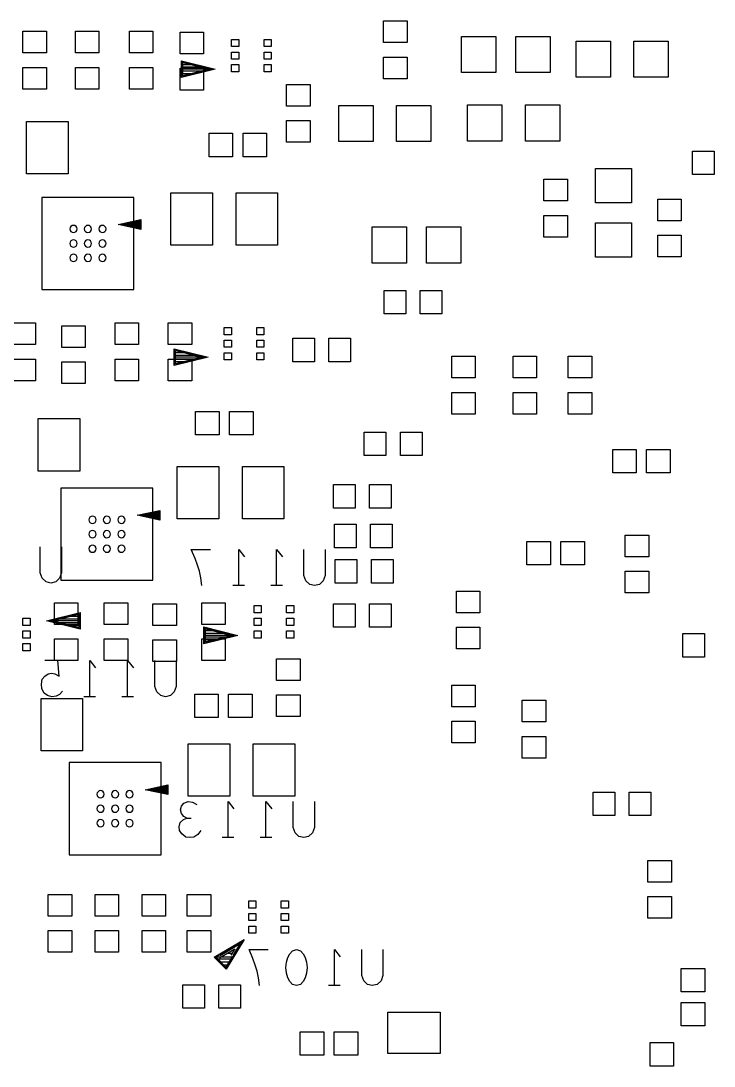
# Model space of a CAD drawing. Header units: millimetres. Extents: x -190 to 348, y -330 to 190.
# Drawn here: x -59.23 to -40.04, y -61.46 to -32.52 of the extents above; entities that cross this region are included whole.
import ezdxf

# ---------------------------------------------------------------- set-up
doc = ezdxf.new("R2010")
doc.units = ezdxf.units.MM
doc.layers.add('4_SIKCREN_BOTTOM_', color=7, linetype='Continuous')
doc.layers.add('5_SOLDER_PASTE_BOTTOM_', color=7, linetype='Continuous')

msp = doc.modelspace()

# ---------------------------------------------------------------- linework, layer by layer
at = {"layer": '4_SIKCREN_BOTTOM_', "color": 7}
for p, q in [((-54.788, -33.625), (-53.853, -33.858)), ((-54.788, -34.092), (-54.788, -33.625)), ((-54.775, -33.858), (-54.775, -33.642)), ((-54.775, -33.642), (-53.904, -33.858)), ((-54.75, -33.858), (-54.75, -33.675)), ((-54.75, -33.675), (-54.011, -33.858)), ((-54.508, -33.734), (-54.75, -33.734)), ((-54.214, -33.807), (-54.75, -33.807)), ((-53.853, -33.858), (-54.788, -34.092)), ((-54.775, -34.077), (-54.775, -33.858)), ((-53.904, -33.858), (-54.775, -34.077)), ((-53.904, -33.858), (-54.775, -33.858)), ((-54.75, -34.044), (-54.75, -33.858)), ((-54.011, -33.858), (-54.75, -34.044)), ((-54.214, -33.909), (-54.75, -33.909)), ((-54.508, -33.985), (-54.75, -33.985)), ((-58.651, -37.409), (-58.651, -39.959)), ((-56.101, -37.409), (-58.651, -37.409)), ((-56.101, -39.959), (-56.101, -37.409)), ((-56.54, -38.158), (-55.913, -38.024)), ((-55.913, -38.293), (-56.54, -38.158)), ((-56.479, -38.158), (-55.926, -38.042)), ((-55.926, -38.278), (-56.479, -38.158)), ((-55.926, -38.158), (-56.479, -38.158)), ((-55.926, -38.133), (-56.36, -38.133)), ((-55.926, -38.184), (-56.36, -38.184)), ((-55.926, -38.1), (-56.205, -38.1)), ((-55.926, -38.067), (-56.053, -38.067)), ((-55.926, -38.042), (-55.926, -38.158)), ((-55.926, -38.158), (-55.926, -38.278)), ((-55.913, -38.024), (-55.913, -38.293)), ((-55.926, -38.217), (-56.205, -38.217)), ((-55.926, -38.25), (-56.053, -38.25)), ((-58.651, -39.959), (-56.101, -39.959)), ((-54.988, -41.6), (-54.051, -41.834)), ((-54.988, -42.067), (-54.988, -41.6)), ((-54.976, -41.834), (-54.976, -41.615)), ((-54.976, -41.615), (-54.105, -41.834)), ((-54.95, -41.834), (-54.95, -41.648)), ((-54.95, -41.648), (-54.209, -41.834)), ((-54.051, -41.834), (-54.988, -42.067)), ((-54.976, -42.052), (-54.976, -41.834)), ((-54.105, -41.834), (-54.976, -42.052)), ((-54.102, -41.834), (-54.976, -41.834)), ((-54.709, -41.709), (-54.95, -41.709)), ((-54.412, -41.783), (-54.95, -41.783)), ((-54.95, -42.019), (-54.95, -41.834)), ((-54.209, -41.834), (-54.95, -42.019)), ((-54.412, -41.885), (-54.95, -41.885)), ((-54.709, -41.958), (-54.95, -41.958)), ((-58.125, -45.458), (-58.125, -48.009)), ((-55.575, -45.458), (-58.125, -45.458)), ((-55.575, -48.009), (-55.575, -45.458)), ((-56.015, -46.21), (-55.387, -46.076)), ((-55.387, -46.342), (-56.015, -46.21)), ((-55.4, -46.21), (-55.956, -46.21)), ((-55.954, -46.21), (-55.4, -46.091)), ((-55.4, -46.327), (-55.954, -46.21)), ((-55.4, -46.185), (-55.834, -46.185)), ((-55.4, -46.236), (-55.834, -46.236)), ((-55.4, -46.152), (-55.682, -46.152)), ((-55.4, -46.269), (-55.682, -46.269)), ((-55.4, -46.116), (-55.527, -46.116)), ((-55.4, -46.091), (-55.4, -46.21)), ((-55.4, -46.21), (-55.4, -46.327)), ((-55.387, -46.076), (-55.387, -46.342)), ((-55.4, -46.302), (-55.527, -46.302)), ((-58.694, -47.8), (-58.694, -47.084)), ((-58.108, -47.084), (-58.108, -47.8)), ((-54.516, -47.158), (-53.983, -47.158)), ((-54.409, -47.409), (-54.516, -47.158)), ((-53.2, -47.158), (-53.04, -47.358)), ((-53.2, -48.158), (-53.2, -47.158)), ((-52.151, -47.158), (-51.991, -47.358)), ((-52.151, -48.158), (-52.151, -47.158)), ((-51.394, -47.876), (-51.394, -47.158)), ((-50.808, -47.158), (-50.808, -47.876)), ((-54.341, -47.592), (-54.409, -47.409)), ((-54.287, -47.76), (-54.341, -47.592)), ((-58.641, -47.95), (-58.694, -47.8)), ((-58.534, -48.052), (-58.641, -47.95)), ((-58.161, -47.95), (-58.268, -48.052)), ((-58.108, -47.8), (-58.161, -47.95)), ((-58.125, -48.009), (-55.575, -48.009)), ((-54.249, -47.943), (-54.287, -47.76)), ((-54.221, -48.158), (-54.249, -47.943)), ((-51.341, -48.026), (-51.394, -47.876)), ((-51.234, -48.125), (-51.341, -48.026)), ((-50.861, -48.026), (-50.968, -48.125)), ((-50.808, -47.876), (-50.861, -48.026)), ((-58.4, -48.085), (-58.534, -48.052)), ((-58.268, -48.052), (-58.4, -48.085)), ((-53.04, -48.158), (-53.36, -48.158)), ((-51.991, -48.158), (-52.311, -48.158)), ((-51.102, -48.158), (-51.234, -48.125)), ((-50.968, -48.125), (-51.102, -48.158)), ((-58.522, -49.134), (-57.587, -48.9)), ((-57.587, -48.9), (-57.587, -49.367)), ((-57.587, -49.367), (-58.522, -49.134)), ((-58.471, -49.134), (-57.6, -48.915)), ((-57.6, -49.352), (-58.471, -49.134)), ((-57.6, -49.134), (-58.471, -49.134)), ((-58.367, -49.134), (-57.625, -48.948)), ((-57.625, -49.319), (-58.367, -49.134)), ((-57.625, -49.083), (-58.163, -49.083)), ((-57.625, -49.185), (-58.163, -49.185)), ((-57.625, -49.009), (-57.866, -49.009)), ((-57.625, -48.948), (-57.625, -49.134)), ((-57.625, -49.134), (-57.625, -49.319)), ((-57.6, -48.915), (-57.6, -49.134)), ((-57.6, -49.134), (-57.6, -49.352)), ((-57.625, -49.258), (-57.866, -49.258)), ((-54.163, -49.301), (-53.228, -49.535)), ((-54.163, -49.769), (-54.163, -49.301)), ((-54.15, -49.535), (-54.15, -49.317)), ((-54.15, -49.317), (-53.279, -49.535)), ((-54.125, -49.535), (-54.125, -49.35)), ((-54.125, -49.35), (-53.383, -49.535)), ((-53.884, -49.408), (-54.125, -49.408)), ((-53.586, -49.484), (-54.125, -49.484)), ((-53.228, -49.535), (-54.163, -49.769)), ((-54.15, -49.751), (-54.15, -49.535)), ((-53.279, -49.535), (-54.15, -49.751)), ((-53.279, -49.535), (-54.15, -49.535)), ((-54.125, -49.718), (-54.125, -49.535)), ((-53.383, -49.535), (-54.125, -49.718)), ((-53.586, -49.586), (-54.125, -49.586)), ((-53.884, -49.66), (-54.125, -49.66)), ((-58.214, -50.234), (-58.572, -50.234)), ((-58.174, -50.668), (-58.214, -50.234)), ((-57.325, -50.234), (-57.165, -50.434)), ((-57.325, -51.234), (-57.325, -50.234)), ((-56.276, -50.234), (-56.116, -50.434)), ((-56.276, -51.234), (-56.276, -50.234)), ((-55.519, -50.95), (-55.519, -50.234)), ((-54.933, -50.234), (-54.933, -50.95)), ((-58.572, -50.668), (-58.481, -50.599)), ((-58.481, -50.599), (-58.387, -50.584)), ((-58.387, -50.584), (-58.293, -50.599)), ((-58.293, -50.599), (-58.174, -50.668)), ((-58.666, -50.884), (-58.641, -50.749)), ((-58.654, -51.016), (-58.666, -50.884)), ((-58.641, -50.749), (-58.572, -50.668)), ((-58.588, -51.133), (-58.654, -51.016)), ((-58.494, -51.201), (-58.588, -51.133)), ((-58.374, -51.234), (-58.494, -51.201)), ((-58.252, -51.217), (-58.374, -51.234)), ((-58.161, -51.168), (-58.252, -51.217)), ((-58.08, -51.084), (-58.161, -51.168)), ((-55.466, -51.1), (-55.519, -50.95)), ((-55.359, -51.201), (-55.466, -51.1)), ((-55.227, -51.234), (-55.359, -51.201)), ((-55.093, -51.201), (-55.227, -51.234)), ((-54.986, -51.1), (-55.093, -51.201)), ((-54.933, -50.95), (-54.986, -51.1)), ((-57.165, -51.234), (-57.485, -51.234)), ((-56.116, -51.234), (-56.436, -51.234)), ((-57.899, -53.058), (-57.899, -55.608)), ((-55.349, -53.058), (-57.899, -53.058)), ((-55.349, -55.608), (-55.349, -53.058)), ((-55.789, -53.81), (-55.164, -53.675)), ((-55.164, -53.945), (-55.789, -53.81)), ((-55.176, -53.81), (-55.73, -53.81)), ((-55.728, -53.81), (-55.176, -53.691)), ((-55.176, -53.927), (-55.728, -53.81)), ((-55.176, -53.784), (-55.611, -53.784)), ((-55.176, -53.751), (-55.456, -53.751)), ((-55.176, -53.718), (-55.301, -53.718)), ((-55.176, -53.691), (-55.176, -53.81)), ((-55.176, -53.81), (-55.176, -53.927)), ((-55.164, -53.675), (-55.164, -53.945)), ((-55.176, -53.835), (-55.611, -53.835)), ((-55.176, -53.868), (-55.456, -53.868)), ((-55.176, -53.901), (-55.301, -53.901)), ((-54.813, -54.366), (-54.788, -54.267)), ((-54.788, -54.468), (-54.813, -54.366)), ((-54.788, -54.267), (-54.719, -54.183)), ((-54.719, -54.183), (-54.6, -54.132)), ((-54.6, -54.132), (-54.48, -54.15)), ((-54.48, -54.15), (-54.361, -54.216)), ((-53.497, -54.132), (-53.337, -54.333)), ((-53.497, -55.133), (-53.497, -54.132)), ((-52.448, -54.132), (-52.288, -54.333)), ((-52.448, -55.133), (-52.448, -54.132)), ((-51.694, -54.851), (-51.694, -54.132)), ((-51.107, -54.132), (-51.107, -54.851)), ((-54.826, -54.717), (-54.734, -54.633)), ((-54.719, -54.549), (-54.788, -54.468)), ((-54.734, -54.633), (-54.64, -54.6)), ((-54.64, -54.6), (-54.719, -54.549)), ((-54.64, -54.6), (-54.521, -54.6)), ((-54.854, -54.834), (-54.826, -54.717)), ((-54.841, -54.933), (-54.854, -54.834)), ((-54.773, -55.034), (-54.841, -54.933)), ((-54.254, -54.933), (-54.333, -55.049)), ((-51.641, -55.001), (-51.694, -54.851)), ((-51.107, -54.851), (-51.161, -55.001)), ((-54.666, -55.118), (-54.773, -55.034)), ((-54.559, -55.133), (-54.666, -55.118)), ((-54.44, -55.118), (-54.559, -55.133)), ((-54.333, -55.049), (-54.44, -55.118)), ((-53.337, -55.133), (-53.657, -55.133)), ((-52.288, -55.133), (-52.608, -55.133)), ((-51.534, -55.1), (-51.641, -55.001)), ((-51.399, -55.133), (-51.534, -55.1)), ((-51.267, -55.1), (-51.399, -55.133)), ((-51.161, -55.001), (-51.267, -55.1)), ((-57.899, -55.608), (-55.349, -55.608)), ((-53.878, -58.448), (-53.05, -57.953)), ((-53.858, -58.45), (-53.089, -57.988)), ((-53.713, -58.395), (-53.162, -58.062)), ((-53.05, -57.953), (-53.546, -58.778)), ((-53.162, -58.062), (-53.36, -58.395)), ((-53.089, -57.988), (-53.353, -58.433)), ((-53.546, -58.778), (-53.878, -58.448)), ((-53.548, -58.758), (-53.858, -58.45)), ((-53.36, -58.445), (-53.851, -58.445)), ((-53.734, -58.466), (-53.31, -58.212)), ((-53.376, -58.42), (-53.553, -58.717)), ((-53.353, -58.433), (-53.548, -58.758)), ((-53.391, -58.344), (-53.53, -58.344)), ((-53.31, -58.212), (-53.419, -58.392)), ((-52.916, -58.232), (-52.382, -58.232)), ((-52.809, -58.483), (-52.916, -58.232)), ((-51.879, -58.583), (-51.839, -58.45)), ((-51.839, -58.45), (-51.786, -58.349)), ((-51.786, -58.349), (-51.707, -58.268)), ((-51.707, -58.268), (-51.6, -58.232)), ((-51.6, -58.232), (-51.493, -58.268)), ((-51.493, -58.268), (-51.412, -58.349)), ((-51.412, -58.349), (-51.359, -58.45)), ((-51.359, -58.45), (-51.321, -58.583)), ((-50.551, -58.232), (-50.391, -58.433)), ((-50.551, -59.233), (-50.551, -58.232)), ((-49.794, -58.951), (-49.794, -58.232)), ((-49.207, -58.232), (-49.207, -58.951)), ((-53.553, -58.717), (-53.815, -58.456)), ((-53.421, -58.496), (-53.774, -58.496)), ((-53.472, -58.58), (-53.691, -58.58)), ((-53.523, -58.664), (-53.607, -58.664)), ((-52.741, -58.666), (-52.809, -58.483)), ((-52.687, -58.834), (-52.741, -58.666)), ((-51.892, -58.732), (-51.879, -58.583)), ((-51.879, -58.885), (-51.892, -58.732)), ((-51.321, -58.583), (-51.305, -58.732)), ((-51.305, -58.732), (-51.321, -58.885)), ((-52.649, -59.017), (-52.687, -58.834)), ((-52.621, -59.233), (-52.649, -59.017)), ((-51.839, -59.017), (-51.879, -58.885)), ((-51.786, -59.119), (-51.839, -59.017)), ((-51.359, -59.017), (-51.412, -59.119)), ((-51.321, -58.885), (-51.359, -59.017)), ((-49.741, -59.101), (-49.794, -58.951)), ((-49.207, -58.951), (-49.261, -59.101)), ((-51.707, -59.2), (-51.786, -59.119)), ((-51.6, -59.233), (-51.707, -59.2)), ((-51.493, -59.2), (-51.6, -59.233)), ((-51.412, -59.119), (-51.493, -59.2)), ((-50.391, -59.233), (-50.711, -59.233)), ((-49.634, -59.2), (-49.741, -59.101)), ((-49.502, -59.233), (-49.634, -59.2)), ((-49.367, -59.2), (-49.502, -59.233)), ((-49.261, -59.101), (-49.367, -59.2))]:
    msp.add_line(p, q, dxfattribs=at)
at = {"layer": '5_SOLDER_PASTE_BOTTOM_', "color": 4}
for p, q in [((-49.19, -33.122), (-49.19, -32.522)), ((-49.19, -32.522), (-48.54, -32.522)), ((-48.54, -32.522), (-48.54, -33.122)), ((-59.174, -33.409), (-59.174, -32.809)), ((-59.174, -32.809), (-58.524, -32.809)), ((-58.524, -32.809), (-58.524, -33.409)), ((-57.724, -33.409), (-57.724, -32.809)), ((-57.724, -32.809), (-57.074, -32.809)), ((-57.074, -32.809), (-57.074, -33.409)), ((-56.225, -33.409), (-56.225, -32.809)), ((-56.225, -32.809), (-55.575, -32.809)), ((-55.575, -32.809), (-55.575, -33.409)), ((-54.826, -33.434), (-54.826, -32.834)), ((-54.826, -32.834), (-54.176, -32.834)), ((-54.176, -32.834), (-54.176, -33.434)), ((-47.031, -33.954), (-47.031, -32.954)), ((-47.031, -32.954), (-46.081, -32.954)), ((-46.081, -32.954), (-46.081, -33.954)), ((-45.53, -33.954), (-45.53, -32.954)), ((-45.53, -32.954), (-44.58, -32.954)), ((-44.58, -32.954), (-44.58, -33.954)), ((-53.399, -33.234), (-53.399, -33.034)), ((-53.399, -33.034), (-53.199, -33.034)), ((-53.199, -33.234), (-53.399, -33.234)), ((-53.199, -33.034), (-53.199, -33.234)), ((-52.5, -33.234), (-52.5, -33.034)), ((-52.5, -33.034), (-52.3, -33.034)), ((-52.3, -33.234), (-52.5, -33.234)), ((-52.3, -33.034), (-52.3, -33.234)), ((-48.54, -33.122), (-49.19, -33.122)), ((-43.858, -34.079), (-43.858, -33.079)), ((-43.858, -33.079), (-42.908, -33.079)), ((-42.908, -33.079), (-42.908, -34.079)), ((-42.258, -34.079), (-42.258, -33.079)), ((-42.258, -33.079), (-41.308, -33.079)), ((-41.308, -33.079), (-41.308, -34.079)), ((-58.524, -33.409), (-59.174, -33.409)), ((-57.074, -33.409), (-57.724, -33.409)), ((-55.575, -33.409), (-56.225, -33.409)), ((-54.176, -33.434), (-54.826, -33.434)), ((-53.399, -33.585), (-53.399, -33.385)), ((-53.399, -33.385), (-53.199, -33.385)), ((-53.199, -33.385), (-53.199, -33.585)), ((-52.5, -33.585), (-52.5, -33.385)), ((-52.5, -33.385), (-52.3, -33.385)), ((-52.3, -33.385), (-52.3, -33.585)), ((-49.19, -34.123), (-49.19, -33.523)), ((-49.19, -33.523), (-48.54, -33.523)), ((-48.54, -33.523), (-48.54, -34.123)), ((-59.174, -34.41), (-59.174, -33.81)), ((-59.174, -33.81), (-58.524, -33.81)), ((-58.524, -33.81), (-58.524, -34.41)), ((-57.724, -34.41), (-57.724, -33.81)), ((-57.724, -33.81), (-57.074, -33.81)), ((-57.074, -33.81), (-57.074, -34.41)), ((-56.225, -34.41), (-56.225, -33.81)), ((-56.225, -33.81), (-55.575, -33.81)), ((-55.575, -33.81), (-55.575, -34.41)), ((-54.826, -34.435), (-54.826, -33.835)), ((-54.826, -33.835), (-54.176, -33.835)), ((-54.176, -33.835), (-54.176, -34.435)), ((-53.199, -33.585), (-53.399, -33.585)), ((-53.399, -33.933), (-53.399, -33.733)), ((-53.399, -33.733), (-53.199, -33.733)), ((-53.199, -33.733), (-53.199, -33.933)), ((-52.3, -33.585), (-52.5, -33.585)), ((-52.5, -33.933), (-52.5, -33.733)), ((-52.5, -33.733), (-52.3, -33.733)), ((-52.3, -33.733), (-52.3, -33.933)), ((-53.199, -33.933), (-53.399, -33.933)), ((-52.3, -33.933), (-52.5, -33.933)), ((-48.54, -34.123), (-49.19, -34.123)), ((-46.081, -33.954), (-47.031, -33.954)), ((-44.58, -33.954), (-45.53, -33.954)), ((-42.908, -34.079), (-43.858, -34.079)), ((-41.308, -34.079), (-42.258, -34.079)), ((-58.524, -34.41), (-59.174, -34.41)), ((-57.074, -34.41), (-57.724, -34.41)), ((-55.575, -34.41), (-56.225, -34.41)), ((-54.176, -34.435), (-54.826, -34.435)), ((-51.874, -34.885), (-51.874, -34.285)), ((-51.874, -34.285), (-51.224, -34.285)), ((-51.224, -34.285), (-51.224, -34.885)), ((-51.224, -34.885), (-51.874, -34.885)), ((-50.429, -35.862), (-50.429, -34.862)), ((-50.429, -34.862), (-49.479, -34.862)), ((-49.479, -34.862), (-49.479, -35.862)), ((-48.829, -35.862), (-48.829, -34.862)), ((-48.829, -34.862), (-47.879, -34.862)), ((-47.879, -34.862), (-47.879, -35.862)), ((-46.863, -35.849), (-46.863, -34.849)), ((-46.863, -34.849), (-45.913, -34.849)), ((-45.913, -34.849), (-45.913, -35.849)), ((-45.263, -35.849), (-45.263, -34.849)), ((-45.263, -34.849), (-44.313, -34.849)), ((-44.313, -34.849), (-44.313, -35.849)), ((-51.874, -35.883), (-51.874, -35.283)), ((-51.874, -35.283), (-51.224, -35.283)), ((-51.224, -35.283), (-51.224, -35.883)), ((-59.074, -36.76), (-59.074, -35.31)), ((-59.074, -35.31), (-57.924, -35.31)), ((-57.924, -35.31), (-57.924, -36.76)), ((-54.021, -36.284), (-54.021, -35.634)), ((-54.021, -35.634), (-53.371, -35.634)), ((-53.371, -35.634), (-53.371, -36.284)), ((-53.081, -36.284), (-53.081, -35.634)), ((-53.081, -35.634), (-52.431, -35.634)), ((-52.431, -35.634), (-52.431, -36.284)), ((-51.224, -35.883), (-51.874, -35.883)), ((-49.479, -35.862), (-50.429, -35.862)), ((-47.879, -35.862), (-48.829, -35.862)), ((-45.913, -35.849), (-46.863, -35.849)), ((-44.313, -35.849), (-45.263, -35.849)), ((-40.638, -36.777), (-40.638, -36.127)), ((-40.638, -36.127), (-40.038, -36.127)), ((-40.038, -36.127), (-40.038, -36.777)), ((-53.371, -36.284), (-54.021, -36.284)), ((-52.431, -36.284), (-53.081, -36.284)), ((-43.324, -37.559), (-43.324, -36.609)), ((-43.324, -36.609), (-42.324, -36.609)), ((-42.324, -36.609), (-42.324, -37.559)), ((-57.924, -36.76), (-59.074, -36.76)), ((-44.75, -37.508), (-44.75, -36.908)), ((-44.75, -36.908), (-44.1, -36.908)), ((-44.1, -36.908), (-44.1, -37.508)), ((-40.038, -36.777), (-40.638, -36.777)), ((-55.076, -38.734), (-55.076, -37.284)), ((-55.076, -37.284), (-53.926, -37.284)), ((-53.926, -37.284), (-53.926, -38.734)), ((-53.275, -38.734), (-53.275, -37.284)), ((-53.275, -37.284), (-52.125, -37.284)), ((-52.125, -37.284), (-52.125, -38.734)), ((-44.1, -37.508), (-44.75, -37.508)), ((-42.324, -37.559), (-43.324, -37.559)), ((-41.6, -38.06), (-41.6, -37.46)), ((-41.6, -37.46), (-40.95, -37.46)), ((-40.95, -37.46), (-40.95, -38.06)), ((-44.75, -38.509), (-44.75, -37.909)), ((-44.75, -37.909), (-44.1, -37.909)), ((-44.1, -37.909), (-44.1, -38.509)), ((-43.324, -39.06), (-43.324, -38.11)), ((-43.324, -38.11), (-42.324, -38.11)), ((-42.324, -38.11), (-42.324, -39.06)), ((-40.95, -38.06), (-41.6, -38.06)), ((-49.502, -39.225), (-49.502, -38.225)), ((-49.502, -38.225), (-48.552, -38.225)), ((-48.552, -38.225), (-48.552, -39.225)), ((-48.003, -39.225), (-48.003, -38.225)), ((-48.003, -38.225), (-47.053, -38.225)), ((-47.053, -38.225), (-47.053, -39.225)), ((-41.6, -39.058), (-41.6, -38.458)), ((-41.6, -38.458), (-40.95, -38.458)), ((-40.95, -38.458), (-40.95, -39.058)), ((-53.926, -38.734), (-55.076, -38.734)), ((-52.125, -38.734), (-53.275, -38.734)), ((-44.1, -38.509), (-44.75, -38.509)), ((-42.324, -39.06), (-43.324, -39.06)), ((-40.95, -39.058), (-41.6, -39.058)), ((-48.552, -39.225), (-49.502, -39.225)), ((-47.053, -39.225), (-48.003, -39.225)), ((-49.175, -40.635), (-49.175, -39.985)), ((-49.175, -39.985), (-48.575, -39.985)), ((-48.575, -39.985), (-48.575, -40.635)), ((-48.174, -40.635), (-48.174, -39.985)), ((-48.174, -39.985), (-47.574, -39.985)), ((-47.574, -39.985), (-47.574, -40.635)), ((-48.575, -40.635), (-49.175, -40.635)), ((-47.574, -40.635), (-48.174, -40.635)), ((-59.474, -40.884), (-58.824, -40.884)), ((-58.824, -40.884), (-58.824, -41.484)), ((-58.1, -41.56), (-58.1, -40.96)), ((-58.1, -40.96), (-57.45, -40.96)), ((-57.45, -40.96), (-57.45, -41.56)), ((-56.624, -41.484), (-56.624, -40.884)), ((-56.624, -40.884), (-55.974, -40.884)), ((-55.974, -40.884), (-55.974, -41.484)), ((-55.151, -41.484), (-55.151, -40.884)), ((-55.151, -40.884), (-54.501, -40.884)), ((-54.501, -40.884), (-54.501, -41.484)), ((-53.6, -41.21), (-53.6, -41.01)), ((-53.6, -41.01), (-53.4, -41.01)), ((-53.4, -41.01), (-53.4, -41.21)), ((-52.701, -41.21), (-52.701, -41.01)), ((-52.701, -41.01), (-52.501, -41.01)), ((-52.501, -41.01), (-52.501, -41.21)), ((-53.4, -41.21), (-53.6, -41.21)), ((-53.6, -41.558), (-53.6, -41.358)), ((-53.6, -41.358), (-53.4, -41.358)), ((-53.4, -41.358), (-53.4, -41.558)), ((-52.501, -41.21), (-52.701, -41.21)), ((-52.701, -41.558), (-52.701, -41.358)), ((-52.701, -41.358), (-52.501, -41.358)), ((-52.501, -41.358), (-52.501, -41.558)), ((-51.699, -41.958), (-51.699, -41.308)), ((-51.699, -41.308), (-51.099, -41.308)), ((-51.099, -41.308), (-51.099, -41.958)), ((-50.701, -41.958), (-50.701, -41.308)), ((-50.701, -41.308), (-50.101, -41.308)), ((-50.101, -41.308), (-50.101, -41.958)), ((-58.824, -41.484), (-59.474, -41.484)), ((-57.45, -41.56), (-58.1, -41.56)), ((-55.974, -41.484), (-56.624, -41.484)), ((-54.501, -41.484), (-55.151, -41.484)), ((-53.4, -41.558), (-53.6, -41.558)), ((-52.501, -41.558), (-52.701, -41.558)), ((-59.474, -41.884), (-58.824, -41.884)), ((-58.824, -41.884), (-58.824, -42.484)), ((-58.1, -42.558), (-58.1, -41.958)), ((-58.1, -41.958), (-57.45, -41.958)), ((-57.45, -41.958), (-57.45, -42.558)), ((-56.624, -42.484), (-56.624, -41.884)), ((-56.624, -41.884), (-55.974, -41.884)), ((-55.974, -41.884), (-55.974, -42.484)), ((-55.151, -42.484), (-55.151, -41.884)), ((-55.151, -41.884), (-54.501, -41.884)), ((-54.501, -41.884), (-54.501, -42.484)), ((-53.6, -41.908), (-53.6, -41.708)), ((-53.6, -41.708), (-53.4, -41.708)), ((-53.4, -41.908), (-53.6, -41.908)), ((-53.4, -41.708), (-53.4, -41.908)), ((-52.701, -41.908), (-52.701, -41.708)), ((-52.701, -41.708), (-52.501, -41.708)), ((-52.501, -41.908), (-52.701, -41.908)), ((-52.501, -41.708), (-52.501, -41.908)), ((-51.099, -41.958), (-51.699, -41.958)), ((-50.101, -41.958), (-50.701, -41.958)), ((-47.3, -42.408), (-47.3, -41.808)), ((-47.3, -41.808), (-46.65, -41.808)), ((-46.65, -41.808), (-46.65, -42.408)), ((-45.6, -42.408), (-45.6, -41.808)), ((-45.6, -41.808), (-44.951, -41.808)), ((-44.951, -41.808), (-44.951, -42.408)), ((-44.074, -42.408), (-44.074, -41.808)), ((-44.074, -41.808), (-43.424, -41.808)), ((-43.424, -41.808), (-43.424, -42.408)), ((-58.824, -42.484), (-59.474, -42.484)), ((-55.974, -42.484), (-56.624, -42.484)), ((-54.501, -42.484), (-55.151, -42.484)), ((-46.65, -42.408), (-47.3, -42.408)), ((-44.951, -42.408), (-45.6, -42.408)), ((-43.424, -42.408), (-44.074, -42.408)), ((-57.45, -42.558), (-58.1, -42.558)), ((-47.3, -43.409), (-47.3, -42.809)), ((-47.3, -42.809), (-46.65, -42.809)), ((-46.65, -42.809), (-46.65, -43.409)), ((-45.6, -43.409), (-45.6, -42.809)), ((-45.6, -42.809), (-44.951, -42.809)), ((-44.951, -42.809), (-44.951, -43.409)), ((-44.074, -43.409), (-44.074, -42.809)), ((-44.074, -42.809), (-43.424, -42.809)), ((-43.424, -42.809), (-43.424, -43.409)), ((-54.394, -43.985), (-54.394, -43.335)), ((-54.394, -43.335), (-53.744, -43.335)), ((-53.744, -43.335), (-53.744, -43.985)), ((-53.454, -43.985), (-53.454, -43.335)), ((-53.454, -43.335), (-52.804, -43.335)), ((-52.804, -43.335), (-52.804, -43.985)), ((-58.751, -44.985), (-58.751, -43.534)), ((-58.751, -43.534), (-57.601, -43.534)), ((-57.601, -43.534), (-57.601, -44.985)), ((-46.65, -43.409), (-47.3, -43.409)), ((-44.951, -43.409), (-45.6, -43.409)), ((-43.424, -43.409), (-44.074, -43.409)), ((-53.744, -43.985), (-54.394, -43.985)), ((-52.804, -43.985), (-53.454, -43.985)), ((-49.726, -44.559), (-49.726, -43.909)), ((-49.726, -43.909), (-49.126, -43.909)), ((-49.126, -43.909), (-49.126, -44.559)), ((-48.725, -44.559), (-48.725, -43.909)), ((-48.725, -43.909), (-48.125, -43.909)), ((-48.125, -43.909), (-48.125, -44.559)), ((-49.126, -44.559), (-49.726, -44.559)), ((-48.125, -44.559), (-48.725, -44.559)), ((-42.845, -45.034), (-42.845, -44.384)), ((-42.845, -44.384), (-42.195, -44.384)), ((-42.195, -44.384), (-42.195, -45.034)), ((-41.905, -45.034), (-41.905, -44.384)), ((-41.905, -44.384), (-41.255, -44.384)), ((-41.255, -44.384), (-41.255, -45.034)), ((-57.601, -44.985), (-58.751, -44.985)), ((-54.901, -46.308), (-54.901, -44.858)), ((-54.901, -44.858), (-53.751, -44.858)), ((-53.751, -44.858), (-53.751, -46.308)), ((-53.1, -46.308), (-53.1, -44.858)), ((-53.1, -44.858), (-51.95, -44.858)), ((-51.95, -44.858), (-51.95, -46.308)), ((-42.195, -45.034), (-42.845, -45.034)), ((-41.255, -45.034), (-41.905, -45.034)), ((-50.574, -46.009), (-50.574, -45.359)), ((-50.574, -45.359), (-49.974, -45.359)), ((-49.974, -45.359), (-49.974, -46.009)), ((-49.576, -46.009), (-49.576, -45.359)), ((-49.576, -45.359), (-48.976, -45.359)), ((-48.976, -45.359), (-48.976, -46.009)), ((-49.974, -46.009), (-50.574, -46.009)), ((-48.976, -46.009), (-49.576, -46.009)), ((-53.751, -46.308), (-54.901, -46.308)), ((-51.95, -46.308), (-53.1, -46.308)), ((-50.549, -47.109), (-50.549, -46.459)), ((-50.549, -46.459), (-49.949, -46.459)), ((-49.949, -46.459), (-49.949, -47.109)), ((-49.551, -47.109), (-49.551, -46.459)), ((-49.551, -46.459), (-48.951, -46.459)), ((-48.951, -46.459), (-48.951, -47.109)), ((-42.499, -47.359), (-42.499, -46.759)), ((-42.499, -46.759), (-41.849, -46.759)), ((-41.849, -46.759), (-41.849, -47.359)), ((-49.949, -47.109), (-50.549, -47.109)), ((-48.951, -47.109), (-49.551, -47.109)), ((-45.219, -47.584), (-45.219, -46.934)), ((-45.219, -46.934), (-44.57, -46.934)), ((-44.57, -46.934), (-44.57, -47.584)), ((-44.28, -47.584), (-44.28, -46.934)), ((-44.28, -46.934), (-43.63, -46.934)), ((-43.63, -46.934), (-43.63, -47.584)), ((-50.526, -48.085), (-50.526, -47.435)), ((-50.526, -47.435), (-49.926, -47.435)), ((-49.926, -47.435), (-49.926, -48.085)), ((-49.525, -48.085), (-49.525, -47.435)), ((-49.525, -47.435), (-48.925, -47.435)), ((-48.925, -47.435), (-48.925, -48.085)), ((-41.849, -47.359), (-42.499, -47.359)), ((-44.57, -47.584), (-45.219, -47.584)), ((-43.63, -47.584), (-44.28, -47.584)), ((-42.499, -48.359), (-42.499, -47.759)), ((-42.499, -47.759), (-41.849, -47.759)), ((-41.849, -47.759), (-41.849, -48.359)), ((-49.926, -48.085), (-50.526, -48.085)), ((-48.925, -48.085), (-49.525, -48.085)), ((-47.175, -48.908), (-47.175, -48.308)), ((-47.175, -48.308), (-46.525, -48.308)), ((-46.525, -48.308), (-46.525, -48.908)), ((-41.849, -48.359), (-42.499, -48.359)), ((-58.3, -49.233), (-58.3, -48.633)), ((-58.3, -48.633), (-57.651, -48.633)), ((-57.651, -48.633), (-57.651, -49.233)), ((-56.924, -49.233), (-56.924, -48.633)), ((-56.924, -48.633), (-56.274, -48.633)), ((-56.274, -48.633), (-56.274, -49.233)), ((-55.575, -49.258), (-55.575, -48.659)), ((-55.575, -48.659), (-54.925, -48.659)), ((-54.925, -48.659), (-54.925, -49.258)), ((-54.224, -49.233), (-54.224, -48.633)), ((-54.224, -48.633), (-53.574, -48.633)), ((-53.574, -48.633), (-53.574, -49.233)), ((-52.775, -48.909), (-52.775, -48.709)), ((-52.775, -48.709), (-52.575, -48.709)), ((-52.575, -48.709), (-52.575, -48.909)), ((-51.875, -48.909), (-51.875, -48.709)), ((-51.875, -48.709), (-51.675, -48.709)), ((-51.675, -48.709), (-51.675, -48.909)), ((-50.574, -49.309), (-50.574, -48.659)), ((-50.574, -48.659), (-49.974, -48.659)), ((-49.974, -48.659), (-49.974, -49.309)), ((-49.576, -49.309), (-49.576, -48.659)), ((-49.576, -48.659), (-48.976, -48.659)), ((-48.976, -48.659), (-48.976, -49.309)), ((-59.175, -49.259), (-59.175, -49.059)), ((-59.175, -49.059), (-58.975, -49.059)), ((-58.975, -49.059), (-58.975, -49.259)), ((-52.575, -48.909), (-52.775, -48.909)), ((-52.775, -49.259), (-52.775, -49.059)), ((-52.775, -49.059), (-52.575, -49.059)), ((-52.575, -49.059), (-52.575, -49.259)), ((-51.675, -48.909), (-51.875, -48.909)), ((-51.875, -49.259), (-51.875, -49.059)), ((-51.875, -49.059), (-51.675, -49.059)), ((-51.675, -49.059), (-51.675, -49.259)), ((-46.525, -48.908), (-47.175, -48.908)), ((-58.975, -49.259), (-59.175, -49.259)), ((-59.175, -49.61), (-59.175, -49.41)), ((-59.175, -49.41), (-58.975, -49.41)), ((-58.975, -49.41), (-58.975, -49.61)), ((-57.651, -49.233), (-58.3, -49.233)), ((-56.274, -49.233), (-56.924, -49.233)), ((-54.925, -49.258), (-55.575, -49.258)), ((-53.574, -49.233), (-54.224, -49.233)), ((-52.575, -49.259), (-52.775, -49.259)), ((-52.775, -49.61), (-52.775, -49.41)), ((-52.775, -49.41), (-52.575, -49.41)), ((-52.575, -49.41), (-52.575, -49.61)), ((-51.675, -49.259), (-51.875, -49.259)), ((-51.875, -49.61), (-51.875, -49.41)), ((-51.875, -49.41), (-51.675, -49.41)), ((-51.675, -49.41), (-51.675, -49.61)), ((-49.974, -49.309), (-50.574, -49.309)), ((-48.976, -49.309), (-49.576, -49.309)), ((-47.175, -49.909), (-47.175, -49.309)), ((-47.175, -49.309), (-46.525, -49.309)), ((-46.525, -49.309), (-46.525, -49.909)), ((-40.899, -50.134), (-40.899, -49.484)), ((-40.899, -49.484), (-40.299, -49.484)), ((-40.299, -49.484), (-40.299, -50.134)), ((-58.975, -49.61), (-59.175, -49.61)), ((-59.175, -49.96), (-59.175, -49.76)), ((-59.175, -49.76), (-58.975, -49.76)), ((-58.975, -49.76), (-58.975, -49.96)), ((-58.3, -50.234), (-58.3, -49.634)), ((-58.3, -49.634), (-57.651, -49.634)), ((-57.651, -49.634), (-57.651, -50.234)), ((-56.924, -50.234), (-56.924, -49.634)), ((-56.924, -49.634), (-56.274, -49.634)), ((-56.274, -49.634), (-56.274, -50.234)), ((-55.575, -50.259), (-55.575, -49.659)), ((-55.575, -49.659), (-54.925, -49.659)), ((-54.925, -49.659), (-54.925, -50.259)), ((-54.224, -50.234), (-54.224, -49.634)), ((-54.224, -49.634), (-53.574, -49.634)), ((-53.574, -49.634), (-53.574, -50.234)), ((-52.575, -49.61), (-52.775, -49.61)), ((-51.675, -49.61), (-51.875, -49.61)), ((-58.975, -49.96), (-59.175, -49.96)), ((-46.525, -49.909), (-47.175, -49.909)), ((-57.651, -50.234), (-58.3, -50.234)), ((-56.274, -50.234), (-56.924, -50.234)), ((-54.925, -50.259), (-55.575, -50.259)), ((-53.574, -50.234), (-54.224, -50.234)), ((-52.151, -50.785), (-52.151, -50.185)), ((-52.151, -50.185), (-51.501, -50.185)), ((-51.501, -50.185), (-51.501, -50.785)), ((-40.299, -50.134), (-40.899, -50.134)), ((-51.501, -50.785), (-52.151, -50.785)), ((-47.3, -51.509), (-47.3, -50.909)), ((-47.3, -50.909), (-46.65, -50.909)), ((-46.65, -50.909), (-46.65, -51.509)), ((-54.419, -51.808), (-54.419, -51.158)), ((-54.419, -51.158), (-53.769, -51.158)), ((-53.769, -51.158), (-53.769, -51.808)), ((-53.48, -51.808), (-53.48, -51.158)), ((-53.48, -51.158), (-52.83, -51.158)), ((-52.83, -51.158), (-52.83, -51.808)), ((-52.151, -51.783), (-52.151, -51.183)), ((-52.151, -51.183), (-51.501, -51.183)), ((-51.501, -51.183), (-51.501, -51.783)), ((-58.675, -52.734), (-58.675, -51.284)), ((-58.675, -51.284), (-57.525, -51.284)), ((-57.525, -51.284), (-57.525, -52.734)), ((-46.65, -51.509), (-47.3, -51.509)), ((-45.349, -51.933), (-45.349, -51.333)), ((-45.349, -51.333), (-44.699, -51.333)), ((-44.699, -51.333), (-44.699, -51.933)), ((-51.501, -51.783), (-52.151, -51.783)), ((-53.769, -51.808), (-54.419, -51.808)), ((-52.83, -51.808), (-53.48, -51.808)), ((-47.3, -52.51), (-47.3, -51.91)), ((-47.3, -51.91), (-46.65, -51.91)), ((-46.65, -51.91), (-46.65, -52.51)), ((-44.699, -51.933), (-45.349, -51.933)), ((-45.349, -52.934), (-45.349, -52.334)), ((-45.349, -52.334), (-44.699, -52.334)), ((-44.699, -52.334), (-44.699, -52.934)), ((-54.601, -53.984), (-54.601, -52.534)), ((-54.601, -52.534), (-53.451, -52.534)), ((-53.451, -52.534), (-53.451, -53.984)), ((-52.8, -53.984), (-52.8, -52.534)), ((-52.8, -52.534), (-51.65, -52.534)), ((-51.65, -52.534), (-51.65, -53.984)), ((-46.65, -52.51), (-47.3, -52.51)), ((-57.525, -52.734), (-58.675, -52.734)), ((-44.699, -52.934), (-45.349, -52.934)), ((-53.451, -53.984), (-54.601, -53.984)), ((-51.65, -53.984), (-52.8, -53.984)), ((-43.389, -54.526), (-43.389, -53.876)), ((-43.389, -53.876), (-42.789, -53.876)), ((-42.789, -53.876), (-42.789, -54.526)), ((-42.388, -54.526), (-42.388, -53.876)), ((-42.388, -53.876), (-41.788, -53.876)), ((-41.788, -53.876), (-41.788, -54.526)), ((-42.789, -54.526), (-43.389, -54.526)), ((-41.788, -54.526), (-42.388, -54.526)), ((-41.869, -56.365), (-41.869, -55.765)), ((-41.869, -55.765), (-41.219, -55.765)), ((-41.219, -55.765), (-41.219, -56.365)), ((-41.219, -56.365), (-41.869, -56.365)), ((-58.476, -57.308), (-58.476, -56.708)), ((-58.476, -56.708), (-57.826, -56.708)), ((-57.826, -56.708), (-57.826, -57.308)), ((-57.175, -57.308), (-57.175, -56.708)), ((-57.175, -56.708), (-56.525, -56.708)), ((-56.525, -56.708), (-56.525, -57.308)), ((-55.875, -57.308), (-55.875, -56.708)), ((-55.875, -56.708), (-55.225, -56.708)), ((-55.225, -56.708), (-55.225, -57.308)), ((-54.625, -57.308), (-54.625, -56.708)), ((-54.625, -56.708), (-53.975, -56.708)), ((-53.975, -56.708), (-53.975, -57.308)), ((-52.924, -57.085), (-52.924, -56.885)), ((-52.924, -56.885), (-52.724, -56.885)), ((-52.724, -56.885), (-52.724, -57.085)), ((-52.025, -57.085), (-52.025, -56.885)), ((-52.025, -56.885), (-51.825, -56.885)), ((-51.825, -56.885), (-51.825, -57.085)), ((-41.869, -57.366), (-41.869, -56.766)), ((-41.869, -56.766), (-41.219, -56.766)), ((-41.219, -56.766), (-41.219, -57.366)), ((-52.724, -57.085), (-52.924, -57.085)), ((-52.924, -57.433), (-52.924, -57.233)), ((-52.924, -57.233), (-52.724, -57.233)), ((-52.724, -57.233), (-52.724, -57.433)), ((-51.825, -57.085), (-52.025, -57.085)), ((-52.025, -57.433), (-52.025, -57.233)), ((-52.025, -57.233), (-51.825, -57.233)), ((-51.825, -57.233), (-51.825, -57.433)), ((-57.826, -57.308), (-58.476, -57.308)), ((-56.525, -57.308), (-57.175, -57.308)), ((-55.225, -57.308), (-55.875, -57.308)), ((-53.975, -57.308), (-54.625, -57.308)), ((-52.724, -57.433), (-52.924, -57.433)), ((-52.924, -57.783), (-52.924, -57.583)), ((-52.924, -57.583), (-52.724, -57.583)), ((-52.724, -57.583), (-52.724, -57.783)), ((-51.825, -57.433), (-52.025, -57.433)), ((-52.025, -57.783), (-52.025, -57.583)), ((-52.025, -57.583), (-51.825, -57.583)), ((-51.825, -57.583), (-51.825, -57.783)), ((-41.219, -57.366), (-41.869, -57.366)), ((-58.476, -58.309), (-58.476, -57.709)), ((-58.476, -57.709), (-57.826, -57.709)), ((-57.826, -57.709), (-57.826, -58.309)), ((-57.175, -58.309), (-57.175, -57.709)), ((-57.175, -57.709), (-56.525, -57.709)), ((-56.525, -57.709), (-56.525, -58.309)), ((-55.875, -58.309), (-55.875, -57.709)), ((-55.875, -57.709), (-55.225, -57.709)), ((-55.225, -57.709), (-55.225, -58.309)), ((-54.625, -58.309), (-54.625, -57.709)), ((-54.625, -57.709), (-53.975, -57.709)), ((-53.975, -57.709), (-53.975, -58.309)), ((-52.724, -57.783), (-52.924, -57.783)), ((-51.825, -57.783), (-52.025, -57.783)), ((-57.826, -58.309), (-58.476, -58.309)), ((-56.525, -58.309), (-57.175, -58.309)), ((-55.225, -58.309), (-55.875, -58.309)), ((-53.975, -58.309), (-54.625, -58.309)), ((-40.945, -59.408), (-40.945, -58.758)), ((-40.945, -58.758), (-40.295, -58.758)), ((-40.295, -58.758), (-40.295, -59.408)), ((-54.75, -59.86), (-54.75, -59.21)), ((-54.75, -59.21), (-54.15, -59.21)), ((-54.15, -59.21), (-54.15, -59.86)), ((-53.749, -59.86), (-53.749, -59.21)), ((-53.749, -59.21), (-53.149, -59.21)), ((-53.149, -59.21), (-53.149, -59.86)), ((-40.295, -59.408), (-40.945, -59.408)), ((-54.15, -59.86), (-54.75, -59.86)), ((-53.149, -59.86), (-53.749, -59.86)), ((-40.945, -60.348), (-40.945, -59.698)), ((-40.945, -59.698), (-40.295, -59.698)), ((-40.295, -59.698), (-40.295, -60.348)), ((-49.074, -61.113), (-49.074, -59.963)), ((-49.074, -59.963), (-47.624, -59.963)), ((-47.624, -59.963), (-47.624, -61.113)), ((-40.295, -60.348), (-40.945, -60.348)), ((-51.496, -61.158), (-51.496, -60.508)), ((-51.496, -60.508), (-50.846, -60.508)), ((-50.846, -60.508), (-50.846, -61.158)), ((-50.556, -61.158), (-50.556, -60.508)), ((-50.556, -60.508), (-49.906, -60.508)), ((-49.906, -60.508), (-49.906, -61.158)), ((-41.808, -61.46), (-41.808, -60.81)), ((-41.808, -60.81), (-41.158, -60.81)), ((-41.158, -60.81), (-41.158, -61.46)), ((-50.846, -61.158), (-51.496, -61.158)), ((-49.906, -61.158), (-50.556, -61.158)), ((-47.624, -61.113), (-49.074, -61.113)), ((-41.158, -61.46), (-41.808, -61.46))]:
    msp.add_line(p, q, dxfattribs=at)
for centre, start, end in [((-57.775, -38.283), 0, 180), ((-57.376, -38.283), 0, 180), ((-56.975, -38.283), 0, 180), ((-57.775, -38.283), 180, 0), ((-57.376, -38.283), 180, 0), ((-56.975, -38.283), 180, 0), ((-57.775, -38.684), 0, 180), ((-57.775, -38.684), 180, 0), ((-57.376, -38.684), 0, 180), ((-57.376, -38.684), 180, 0), ((-56.975, -38.684), 0, 180), ((-56.975, -38.684), 180, 0), ((-57.775, -39.083), 0, 180), ((-57.376, -39.083), 0, 180), ((-56.975, -39.083), 0, 180), ((-57.775, -39.083), 180, 0), ((-57.376, -39.083), 180, 0), ((-56.975, -39.083), 180, 0), ((-57.249, -46.335), 0, 180), ((-56.85, -46.335), 0, 180), ((-56.449, -46.335), 0, 180), ((-57.249, -46.335), 180, 0), ((-56.85, -46.335), 180, 0), ((-56.449, -46.335), 180, 0), ((-57.249, -46.733), 0, 180), ((-57.249, -46.733), 180, 0), ((-56.85, -46.733), 0, 180), ((-56.85, -46.733), 180, 0), ((-56.449, -46.733), 0, 180), ((-56.449, -46.733), 180, 0), ((-57.249, -47.135), 0, 180), ((-57.249, -47.135), 180, 0), ((-56.85, -47.135), 0, 180), ((-56.85, -47.135), 180, 0), ((-56.449, -47.135), 0, 180), ((-56.449, -47.135), 180, 0), ((-57.026, -53.934), 0, 180), ((-57.026, -53.934), 180, 0), ((-56.624, -53.934), 0, 180), ((-56.624, -53.934), 180, 0), ((-56.225, -53.934), 0, 180), ((-56.225, -53.934), 180, 0), ((-57.026, -54.333), 0, 180), ((-57.026, -54.333), 180, 0), ((-56.624, -54.333), 0, 180), ((-56.624, -54.333), 180, 0), ((-56.225, -54.333), 0, 180), ((-56.225, -54.333), 180, 0), ((-57.026, -54.734), 0, 180), ((-56.624, -54.734), 0, 180), ((-56.225, -54.734), 0, 180), ((-57.026, -54.734), 180, 0), ((-56.624, -54.734), 180, 0), ((-56.225, -54.734), 180, 0)]:
    msp.add_arc(centre, 0.1, start, end, dxfattribs=at)

doc.saveas('drawing.dxf')
